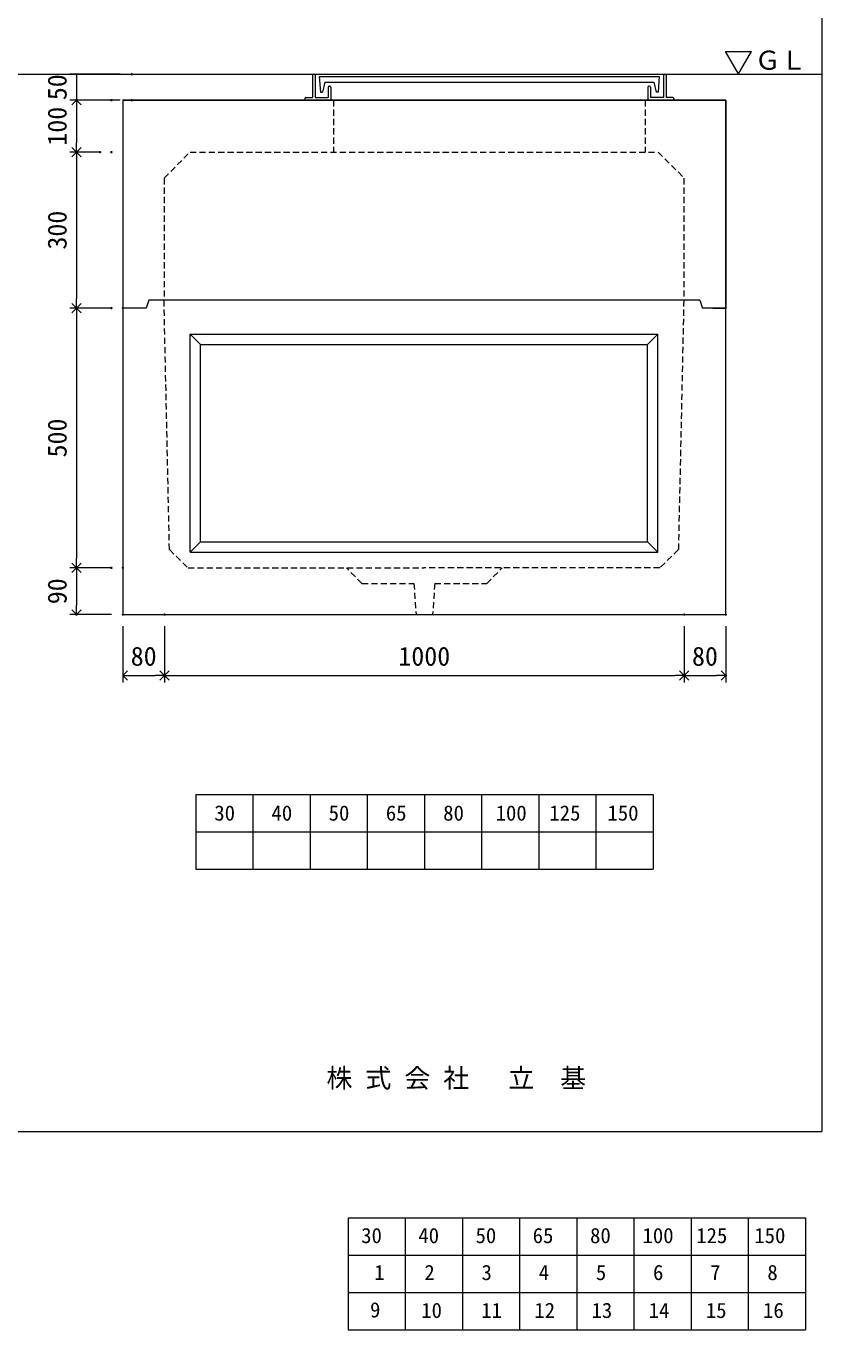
# Model space of a CAD drawing. Units: millimetres, scale not verified. Extents: x -4890 to 18489, y -2328 to 2328.
# Drawn here: x 3359 to 4890, y -2328 to 181 of the extents above; entities that cross this region are included whole.
import ezdxf
from ezdxf.enums import TextEntityAlignment as Align

# ---------------------------------------------------------------- set-up
doc = ezdxf.new("R2010")
doc.units = ezdxf.units.MM
doc.header["$LTSCALE"] = 10
doc.header["$PDMODE"] = 32
doc.header["$PDSIZE"] = 2
doc.linetypes.add('DASHED1', pattern=[1.8, 1.2, -0.6])
doc.layers.add('0-1_Defpoints', color=7, linetype='Continuous')
for name, color, linetype, lineweight in [('0-2_waku', 7, 'Continuous', 18), ('0-3_gaikei', 7, 'Continuous', 18), ('0-4_kakure', 7, 'DASHED1', 5), ('0-5_sunpou', 7, 'Continuous', 5), ('0-8_uchigawa', 6, 'Continuous', 18), ('0-9_文字１', 7, 'Continuous', 18), ('0-A_futa', 3, 'Continuous', 18), ('0-B_GL', 4, 'Continuous', 18), ('1-1_文字２', 7, 'Continuous', 5)]:
    doc.layers.add(name, color=color, linetype=linetype, lineweight=lineweight)
doc.styles.add('ＭＳ ゴシック', font='')
doc.styles.get('ＭＳ ゴシック').set_extended_font_data('MS Gothic')

# ---------------------------------------------------------------- blocks, each defined once
blk = doc.blocks.new('_Open90')
at = {"layer": '0-5_sunpou'}
blk.add_line((0, 0), (-1, 0), dxfattribs=at)
blk.add_lwpolyline([(-0.5, 0.5), (0, 0), (-0.5, -0.5)], dxfattribs=at)
blk = doc.blocks.new('D137')
at = {"layer": '0-1_Defpoints'}
for p in [(4992.32, 1224.36), (5072.32, 1224.36), (5072.32, 1106.94)]:
    blk.add_point(p, dxfattribs=at)
at = {"layer": '0-5_sunpou'}
for p, q in [((4992.32, 1202.36), (4992.32, 1093.94)), ((5072.32, 1202.36), (5072.32, 1093.94)), ((5010.32, 1106.94), (5054.32, 1106.94))]:
    blk.add_line(p, q, dxfattribs=at)
at = {"layer": '0-5_sunpou', "xscale": 18, "yscale": 18, "rotation": 180}
blk.add_blockref('_Open90', (4992.32, 1106.94), dxfattribs=at)
at = {"layer": '0-5_sunpou', "xscale": 18, "yscale": 18}
blk.add_blockref('_Open90', (5072.32, 1106.94), dxfattribs=at)
at = {"layer": '0-5_sunpou', "style": 'ＭＳ ゴシック'}
blk.add_text('80', height=36.66, dxfattribs=at).set_placement((5007.32, 1114.94), align=Align.BOTTOM_LEFT)
blk = doc.blocks.new('D138')
at = {"layer": '0-1_Defpoints'}
for p in [(5072.32, 1224.36), (6072.32, 1224.36), (6072.32, 1106.94)]:
    blk.add_point(p, dxfattribs=at)
at = {"layer": '0-5_sunpou'}
for p, q in [((5072.32, 1202.36), (5072.32, 1093.94)), ((6072.32, 1202.36), (6072.32, 1093.94)), ((5090.32, 1106.94), (6054.32, 1106.94))]:
    blk.add_line(p, q, dxfattribs=at)
at = {"layer": '0-5_sunpou', "xscale": 18, "yscale": 18, "rotation": 180}
blk.add_blockref('_Open90', (5072.32, 1106.94), dxfattribs=at)
at = {"layer": '0-5_sunpou', "xscale": 18, "yscale": 18}
blk.add_blockref('_Open90', (6072.32, 1106.94), dxfattribs=at)
at = {"layer": '0-5_sunpou', "style": 'ＭＳ ゴシック'}
blk.add_text('1000', height=36.66, dxfattribs=at).set_placement((5522.32, 1114.94), align=Align.BOTTOM_LEFT)
blk = doc.blocks.new('D139')
at = {"layer": '0-1_Defpoints'}
for p in [(6072.32, 1224.36), (6152.32, 1224.36), (6152.32, 1106.94)]:
    blk.add_point(p, dxfattribs=at)
at = {"layer": '0-5_sunpou'}
for p, q in [((6072.32, 1202.36), (6072.32, 1093.94)), ((6152.32, 1202.36), (6152.32, 1093.94)), ((6090.32, 1106.94), (6134.32, 1106.94))]:
    blk.add_line(p, q, dxfattribs=at)
at = {"layer": '0-5_sunpou', "xscale": 18, "yscale": 18, "rotation": 180}
blk.add_blockref('_Open90', (6072.32, 1106.94), dxfattribs=at)
at = {"layer": '0-5_sunpou', "xscale": 18, "yscale": 18}
blk.add_blockref('_Open90', (6152.32, 1106.94), dxfattribs=at)
at = {"layer": '0-5_sunpou', "style": 'ＭＳ ゴシック'}
blk.add_text('80', height=36.66, dxfattribs=at).set_placement((6087.32, 1114.94), align=Align.BOTTOM_LEFT)
blk = doc.blocks.new('D140')
at = {"layer": '0-1_Defpoints'}
for p in [(4992.32, 1314.36), (4903, 1224.36), (4992.32, 1224.36)]:
    blk.add_point(p, dxfattribs=at)
at = {"layer": '0-5_sunpou'}
for p, q in [((4970.32, 1314.36), (4890, 1314.36)), ((4903, 1296.36), (4903, 1242.36)), ((4970.32, 1224.36), (4890, 1224.36))]:
    blk.add_line(p, q, dxfattribs=at)
at = {"layer": '0-5_sunpou', "xscale": 18, "yscale": 18}
for p, rotation in [((4903, 1314.36), 90), ((4903, 1224.36), 270)]:
    blk.add_blockref('_Open90', p, dxfattribs=dict(at, rotation=rotation))
at = {"layer": '0-5_sunpou', "style": 'ＭＳ ゴシック'}
blk.add_text('90', height=36.66, rotation=90, dxfattribs=at).set_placement((4895, 1244.36), align=Align.BOTTOM_LEFT)
blk = doc.blocks.new('D141')
at = {"layer": '0-1_Defpoints'}
for p in [(4992.32, 1814.36), (4903, 1314.36), (4970.32, 1314.36)]:
    blk.add_point(p, dxfattribs=at)
at = {"layer": '0-5_sunpou'}
for p, q in [((4970.32, 1814.36), (4890, 1814.36)), ((4903, 1796.36), (4903, 1332.36)), ((4948.32, 1314.36), (4890, 1314.36))]:
    blk.add_line(p, q, dxfattribs=at)
at = {"layer": '0-5_sunpou', "xscale": 18, "yscale": 18}
for p, rotation in [((4903, 1814.36), 90), ((4903, 1314.36), 270)]:
    blk.add_blockref('_Open90', p, dxfattribs=dict(at, rotation=rotation))
at = {"layer": '0-5_sunpou', "style": 'ＭＳ ゴシック'}
blk.add_text('500', height=36.66, rotation=90, dxfattribs=at).set_placement((4895, 1526.86), align=Align.BOTTOM_LEFT)
blk = doc.blocks.new('D142')
at = {"layer": '0-1_Defpoints'}
for p in [(4970.32, 2214.36), (4903, 2114.36), (4970.32, 2114.36)]:
    blk.add_point(p, dxfattribs=at)
at = {"layer": '0-5_sunpou'}
for p, q in [((4948.32, 2214.36), (4890, 2214.36)), ((4903, 2196.36), (4903, 2132.36)), ((4948.32, 2114.36), (4890, 2114.36))]:
    blk.add_line(p, q, dxfattribs=at)
at = {"layer": '0-5_sunpou', "xscale": 18, "yscale": 18}
for p, rotation in [((4903, 2214.36), 90), ((4903, 2114.36), 270)]:
    blk.add_blockref('_Open90', p, dxfattribs=dict(at, rotation=rotation))
at = {"layer": '0-5_sunpou', "style": 'ＭＳ ゴシック'}
blk.add_text('100', height=36.66, rotation=90, dxfattribs=at).set_placement((4895, 2126.86), align=Align.BOTTOM_LEFT)
blk = doc.blocks.new('D143')
at = {"layer": '0-1_Defpoints'}
for p in [(4948.32, 2114.36), (4903, 1814.36), (4970.32, 1814.36)]:
    blk.add_point(p, dxfattribs=at)
at = {"layer": '0-5_sunpou'}
for p, q in [((4926.32, 2114.36), (4890, 2114.36)), ((4903, 2096.36), (4903, 1832.36)), ((4948.32, 1814.36), (4890, 1814.36))]:
    blk.add_line(p, q, dxfattribs=at)
at = {"layer": '0-5_sunpou', "xscale": 18, "yscale": 18}
for p, rotation in [((4903, 2114.36), 90), ((4903, 1814.36), 270)]:
    blk.add_blockref('_Open90', p, dxfattribs=dict(at, rotation=rotation))
at = {"layer": '0-5_sunpou', "style": 'ＭＳ ゴシック'}
blk.add_text('300', height=36.66, rotation=90, dxfattribs=at).set_placement((4895, 1926.86), align=Align.BOTTOM_LEFT)
blk = doc.blocks.new('D115')
at = {"layer": '0-1_Defpoints'}
for p in [(5009.1, 2264.36), (4903, 2214.36), (5009.1, 2214.36)]:
    blk.add_point(p, dxfattribs=at)
at = {"layer": '0-5_sunpou'}
for p, q in [((4987.1, 2264.36), (4890, 2264.36)), ((4903, 2264.36), (4903, 2214.36)), ((4987.1, 2214.36), (4890, 2214.36))]:
    blk.add_line(p, q, dxfattribs=at)
at = {"layer": '0-5_sunpou', "style": 'ＭＳ ゴシック'}
blk.add_text('50', height=36.66, rotation=90, dxfattribs=at).set_placement((4895, 2214.36), align=Align.BOTTOM_LEFT)

msp = doc.modelspace()

# ---------------------------------------------------------------- linework, layer by layer
at = {"layer": '0-2_waku'}
for p, q in [((4890.33, 2328.23), (4890.33, -1946.77)), ((3685.33, -1297.77), (3685.33, -1441.77)), ((3685.33, -1297.77), (3685.33, -1441.77)), ((3685.33, -1297.77), (3685.33, -1441.77)), ((3685.33, -1297.77), (3685.33, -1441.77)), ((3685.33, -1297.77), (4565.33, -1297.77)), ((3795.33, -1297.77), (3795.33, -1441.77)), ((3905.33, -1297.77), (3905.33, -1441.77)), ((3905.33, -1297.77), (3905.33, -1441.77)), ((4015.33, -1297.77), (4015.33, -1441.77)), ((4125.33, -1297.77), (4125.33, -1441.77)), ((4235.33, -1297.77), (4235.33, -1441.77)), ((4345.33, -1297.77), (4345.33, -1441.77)), ((4455.33, -1297.77), (4455.33, -1441.77)), ((4565.33, -1297.77), (4565.33, -1441.77)), ((3685.33, -1369.77), (4565.33, -1369.77)), ((3685.33, -1441.77), (4565.33, -1441.77)), ((-1229.67, -1946.77), (4890.33, -1946.77)), ((-1229.67, -1946.77), (4890.33, -1946.77))]:
    msp.add_line(p, q, dxfattribs=at)
msp.add_lwpolyline([(-1229.67, 2328.23), (4890.33, 2328.23), (4890.33, -1946.77)], dxfattribs=at)
at = {"layer": '0-3_gaikei'}
for p, q in [((3590.83, 38.23), (3545.33, 38.23)), ((3590.83, 38.23), (3545.33, 38.23)), ((3590.83, 38.23), (3545.33, 38.23)), ((3590.83, 38.23), (3545.33, 38.23)), ((3545.33, 38.23), (4705.33, 38.23)), ((3545.33, 38.23), (3545.33, -361.77)), ((3565.33, 38.23), (3675.33, 38.23)), ((3565.33, 38.23), (3675.33, 38.23)), ((3565.33, 38.23), (3675.33, 38.23)), ((3565.33, 38.23), (3675.33, 38.23)), ((3565.33, 38.23), (3675.33, 38.23)), ((3565.33, 38.23), (3675.33, 38.23)), ((4705.33, 38.23), (4705.33, -361.77)), ((4705.33, -361.77), (4705.33, 28.23)), ((4125.33, -346.77), (3595.33, -346.77)), ((4655.33, -346.77), (4125.33, -346.77)), ((4655.33, -346.77), (4660.33, -361.77)), ((3545.33, -361.77), (3545.33, -951.77)), ((4705.33, -361.77), (4660.33, -361.77)), ((4680.33, -361.77), (4705.33, -361.77)), ((4680.33, -361.77), (4705.33, -361.77))]:
    msp.add_line(p, q, dxfattribs=at)
for points in [[(3590.83, 38.23), (3545.33, 38.23), (4705.33, 38.23)], [(4705.33, -161.77), (4705.33, 38.23), (3545.33, 38.23)], [(3595.33, -346.77), (3590.33, -361.77), (3545.33, -361.77)], [(3545.33, -951.77), (4705.33, -951.77), (4705.33, -361.77)]]:
    msp.add_lwpolyline(points, dxfattribs=at)
at = {"layer": '0-4_kakure'}
for p, q in [((3950.33, 38.23), (3950.33, -61.77)), ((4550.33, 38.23), (4550.33, -61.77)), ((3624.48, -111.77), (3674.48, -61.77)), ((3674.48, -61.77), (4574.48, -61.77)), ((4575.33, -61.77), (4625.33, -111.77)), ((3624.48, -111.77), (3624.48, -346.77)), ((4624.48, -111.77), (4624.48, -346.77)), ((3634.8, -826.77), (3624.48, -346.77)), ((4624.48, -346.77), (4614.16, -826.77)), ((3634.8, -826.77), (3670.56, -861.77)), ((3670.56, -861.77), (4124.48, -861.77)), ((4005.33, -891.77), (3975.33, -861.77)), ((4245.33, -891.77), (4275.33, -861.77)), ((4005.33, -891.77), (4105.33, -891.77)), ((4105.33, -891.77), (4109.33, -951.77)), ((4145.33, -891.77), (4141.33, -951.77)), ((4145.33, -891.77), (4245.33, -891.77))]:
    msp.add_line(p, q, dxfattribs=at)
msp.add_lwpolyline([(4614.16, -826.77), (4578.39, -861.77), (4124.48, -861.77)], dxfattribs=at)
at = {"layer": '0-8_uchigawa'}
for p, q in [((3674.48, -411.77), (3694.48, -431.77)), ((3674.48, -831.77), (3674.48, -411.77)), ((4574.48, -831.77), (4574.48, -411.77)), ((3694.48, -431.77), (4124.48, -431.77)), ((3694.48, -811.77), (3694.48, -431.77)), ((4554.48, -811.77), (4554.48, -431.77)), ((3674.48, -831.77), (3694.48, -811.77)), ((3694.48, -811.77), (4554.48, -811.77)), ((4574.48, -831.77), (4554.48, -811.77)), ((3674.48, -831.77), (4574.48, -831.77))]:
    msp.add_line(p, q, dxfattribs=at)
for points in [[(3674.48, -411.77), (4124.48, -411.77), (4574.48, -411.77)], [(4124.48, -431.77), (4554.48, -431.77), (4574.48, -411.77)]]:
    msp.add_lwpolyline(points, dxfattribs=at)
at = {"layer": '0-9_文字１'}
for p, q in [((4729.92, 89.21), (4704.72, 132.15)), ((4704.72, 132.15), (4755.12, 132.15)), ((4729.92, 89.21), (4755.12, 132.15))]:
    msp.add_line(p, q, dxfattribs=at)
at = {"layer": '0-A_futa'}
for p, q in [((3910.33, 86.23), (3910.33, 43.23)), ((3912.33, 88.23), (3915.33, 88.23)), ((3915.33, 88.23), (3915.33, 43.23)), ((3923.14, 83.73), (4577.47, 83.73)), ((3923.14, 83.73), (3925.63, 53.73)), ((4577.47, 83.73), (4575.22, 53.73)), ((4585.33, 88.23), (4585.33, 43.23)), ((4585.33, 88.23), (4588.33, 88.23)), ((4590.33, 86.23), (4590.33, 43.23)), ((3925.63, 53.73), (3929.34, 53.73)), ((3933.66, 72.73), (3929.34, 53.73)), ((3933.66, 72.73), (4567, 72.73)), ((3940.33, 63.23), (3940.33, 43.23)), ((3942.33, 65.23), (3943.33, 65.23)), ((3945.33, 63.23), (3945.33, 38.23)), ((4555.33, 63.23), (4555.33, 38.23)), ((4558.33, 65.23), (4557.33, 65.23)), ((4560.33, 63.23), (4560.33, 43.23)), ((4567, 72.73), (4571.32, 53.73)), ((4575.22, 53.73), (4571.32, 53.73)), ((3895.33, 41.23), (3895.33, 40.23)), ((3897.33, 43.23), (3910.33, 43.23)), ((3950.33, 38.23), (3897.33, 38.23)), ((3915.33, 43.23), (3940.33, 43.23)), ((4555.33, 38.23), (4603.33, 38.23)), ((4585.33, 43.23), (4560.33, 43.23)), ((4603.33, 43.23), (4590.33, 43.23)), ((4605.33, 41.23), (4605.33, 40.23))]:
    msp.add_line(p, q, dxfattribs=at)
for centre, start, end in [((3912.33, 86.23), 90, 180), ((4588.33, 86.23), 0, 90), ((3942.33, 63.23), 90, 180), ((3943.33, 63.23), 0, 90), ((4557.33, 63.23), 90, 180), ((4558.33, 63.23), 0, 90), ((3897.33, 41.23), 90, 180), ((3897.33, 40.23), 180, 270), ((4603.33, 41.23), 0, 90), ((4603.33, 40.23), 270, 0)]:
    msp.add_arc(centre, 2, start, end, dxfattribs=at)
at = {"layer": '0-B_GL'}
msp.add_line((-1229.67, 88.23), (4890.33, 88.23), dxfattribs=at)
at = {"layer": '1-1_文字２'}
for p, q in [((3978.62, -2112.37), (3978.62, -2256.37)), ((3978.62, -2112.37), (3978.62, -2256.37)), ((3978.62, -2112.37), (3978.62, -2256.37)), ((3978.62, -2112.37), (3978.62, -2256.37)), ((3978.62, -2112.37), (4858.62, -2112.37)), ((3978.62, -2112.37), (3978.62, -2256.37)), ((3978.62, -2112.37), (3978.62, -2256.37)), ((3978.62, -2112.37), (3978.62, -2256.37)), ((3978.62, -2112.37), (3978.62, -2256.37)), ((3978.62, -2112.37), (4858.62, -2112.37)), ((4088.62, -2112.37), (4088.62, -2256.37)), ((4088.62, -2112.37), (4088.62, -2256.37)), ((4198.62, -2112.37), (4198.62, -2256.37)), ((4198.62, -2112.37), (4198.62, -2256.37)), ((4198.62, -2112.37), (4198.62, -2256.37)), ((4198.62, -2112.37), (4198.62, -2256.37)), ((4308.62, -2112.37), (4308.62, -2256.37)), ((4308.62, -2112.37), (4308.62, -2256.37)), ((4418.62, -2112.37), (4418.62, -2256.37)), ((4418.62, -2112.37), (4418.62, -2256.37)), ((4528.62, -2112.37), (4528.62, -2256.37)), ((4528.62, -2112.37), (4528.62, -2256.37)), ((4638.62, -2112.37), (4638.62, -2256.37)), ((4638.62, -2112.37), (4638.62, -2256.37)), ((4748.62, -2112.37), (4748.62, -2256.37)), ((4748.62, -2112.37), (4748.62, -2256.37)), ((4858.62, -2112.37), (4858.62, -2256.37)), ((4858.62, -2112.37), (4858.62, -2256.37)), ((3978.62, -2184.37), (4858.62, -2184.37)), ((3978.62, -2184.37), (4858.62, -2184.37)), ((3978.62, -2256.37), (4858.62, -2256.37)), ((3978.62, -2256.37), (4858.62, -2256.37)), ((3978.62, -2256.37), (3978.62, -2328.37)), ((3978.62, -2256.37), (3978.62, -2328.37)), ((3978.62, -2256.37), (3978.62, -2328.37)), ((3978.62, -2256.37), (3978.62, -2328.37)), ((3978.62, -2256.37), (4858.62, -2256.37)), ((3978.62, -2256.37), (3978.62, -2328.37)), ((3978.62, -2256.37), (3978.62, -2328.37)), ((3978.62, -2256.37), (3978.62, -2328.37)), ((3978.62, -2256.37), (3978.62, -2328.37)), ((3978.62, -2256.37), (4858.62, -2256.37)), ((4088.62, -2256.37), (4088.62, -2328.37)), ((4088.62, -2256.37), (4088.62, -2328.37)), ((4198.62, -2256.37), (4198.62, -2328.37)), ((4198.62, -2256.37), (4198.62, -2328.37)), ((4198.62, -2256.37), (4198.62, -2328.37)), ((4198.62, -2256.37), (4198.62, -2328.37)), ((4308.62, -2256.37), (4308.62, -2328.37)), ((4308.62, -2256.37), (4308.62, -2328.37)), ((4418.62, -2256.37), (4418.62, -2328.37)), ((4418.62, -2256.37), (4418.62, -2328.37)), ((4528.62, -2256.37), (4528.62, -2328.37)), ((4528.62, -2256.37), (4528.62, -2328.37)), ((4638.62, -2256.37), (4638.62, -2328.37)), ((4638.62, -2256.37), (4638.62, -2328.37)), ((4748.62, -2256.37), (4748.62, -2328.37)), ((4748.62, -2256.37), (4748.62, -2328.37)), ((4858.62, -2256.37), (4858.62, -2328.37)), ((4858.62, -2256.37), (4858.62, -2328.37)), ((3978.62, -2328.37), (4858.62, -2328.37)), ((3978.62, -2328.37), (4858.62, -2328.37))]:
    msp.add_line(p, q, dxfattribs=at)

# ---------------------------------------------------------------- block references
at = {"layer": '0-5_sunpou'}
for name in ['D115', 'D142', 'D143', 'D141', 'D140', 'D137', 'D138', 'D139']:
    msp.add_blockref(name, (-1446.98, -2176.13), dxfattribs=at)

# ---------------------------------------------------------------- texts
at = {"layer": '0-9_文字１', "style": 'ＭＳ ゴシック'}
for s, height, p in [('ＧＬ', 36.66, (4761.01, 85.94)), ('30', 29.33, (3721.17, -1357.04)), ('40', 29.33, (3831.17, -1357.04)), ('50', 29.33, (3941.17, -1357.04)), ('65', 29.33, (4051.17, -1357.04)), ('80', 29.33, (4161.58, -1357.04)), ('100', 29.33, (4262.45, -1357.04)), ('125', 29.33, (4365.84, -1357.04)), ('150', 29.33, (4477.6, -1357.04)), ('株 式 会 社 \u3000立\u3000基', 36.66, (3936.86, -1873.13))]:
    msp.add_text(s, height=height, dxfattribs=at).set_placement(p, align=Align.BOTTOM_LEFT)
at = {"layer": '1-1_文字２', "style": 'ＭＳ ゴシック'}
for s, p in [('30', (4003.78, -2170.19)), ('30', (4003.78, -2170.19)), ('40', (4113.78, -2170.19)), ('40', (4113.78, -2170.19)), ('50', (4223.78, -2170.19)), ('50', (4223.78, -2170.19)), ('65', (4333.78, -2170.19)), ('65', (4333.78, -2170.19)), ('80', (4444.19, -2170.19)), ('80', (4444.19, -2170.19)), ('100', (4545.06, -2170.19)), ('100', (4545.06, -2170.19)), ('125', (4648.45, -2170.19)), ('125', (4648.45, -2170.19)), ('150', (4760.21, -2170.19)), ('150', (4760.21, -2170.19)), ('1', (4028.92, -2241.23)), ('2', (4125.36, -2241.23)), ('3', (4235.36, -2241.23)), ('4', (4345.36, -2241.23)), ('5', (4455.36, -2241.23)), ('6', (4565.36, -2241.23)), ('7', (4675.36, -2241.23)), ('8', (4785.36, -2241.23)), ('9', (4020.86, -2313.23)), ('10', (4119.27, -2314.19)), ('11', (4234.77, -2314.19)), ('12', (4336.98, -2314.19)), ('13', (4446.98, -2314.19)), ('14', (4556.98, -2314.19)), ('15', (4666.98, -2314.19)), ('16', (4776.98, -2314.19))]:
    msp.add_text(s, height=29.33, dxfattribs=at).set_placement(p, align=Align.BOTTOM_LEFT)

doc.saveas('drawing.dxf')
